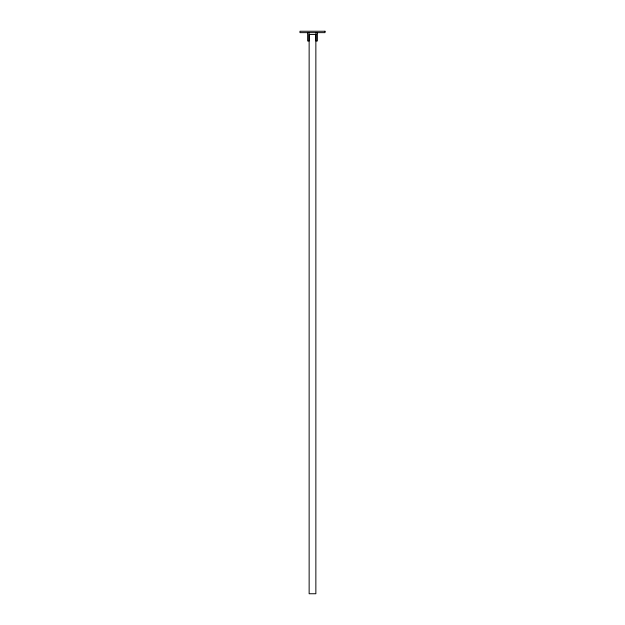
<?xml version="1.0" encoding="UTF-8"?>
<svg xmlns="http://www.w3.org/2000/svg" width="625" height="625" viewBox="0 0 625 625"><rect width="100%" height="100%" fill="white"/><g stroke="black" fill="none" stroke-linecap="round" stroke-linejoin="round"><path stroke-width="0.94" d="M317.367 32.641L317.367 40.984L315.977 40.984L315.977 32.641M309.023 32.641L309.023 40.984L307.633 40.984L307.633 32.641M325.016 31.25L299.984 31.25L299.984 32.641L325.016 32.641L325.016 31.25M315.859 34.445L309.141 34.445L309.141 593.75L315.859 593.75L315.859 34.445"/></g></svg>
